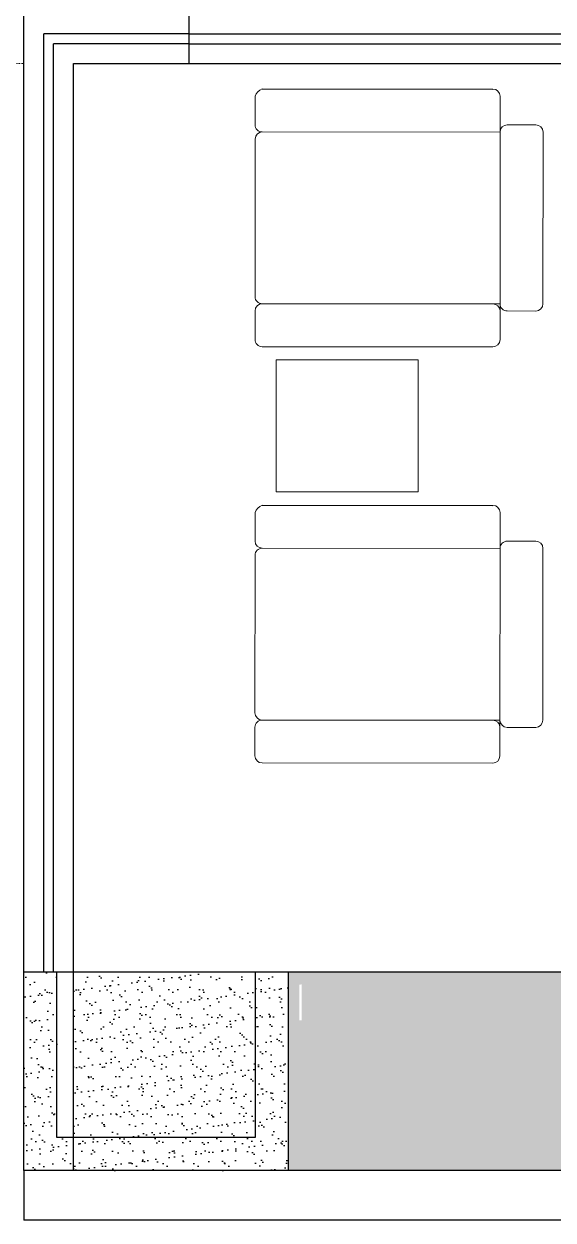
# Model space of a CAD drawing. Header units: inches. Extents: x 580771 to 672494, y 7715997 to 7829530.
# Drawn here: x 661385 to 661545.2, y 7725314.5 to 7725676.5 of the extents above; entities that cross this region are included whole.
import ezdxf

# ---------------------------------------------------------------- set-up
doc = ezdxf.new("R2010")
doc.units = ezdxf.units.IN
doc.header["$MEASUREMENT"] = 0
doc.linetypes.add('DASHDOTX2', pattern=[2, 1, -0.5, 0, -0.5])
for name, color, linetype in [('1-ARQ-2', 2, 'Continuous'), ('NIVEL', 2, 'Continuous'), ('P01', 1, 'Continuous'), ('P02', 2, 'Continuous'), ('parede', 6, 'Continuous'), ('PAVTO1-ESCADA', 1, 'Continuous'), ('PN010', 1, 'Continuous')]:
    doc.layers.add(name, color=color, linetype=linetype)
doc.layers.add('Hachura', color=1, linetype='Continuous', lineweight=9)
doc.layers.add('MURO', color=3, linetype='Continuous', lineweight=0)

msp = doc.modelspace()

# ---------------------------------------------------------------- hatches: boundary and pattern name
at = {"layer": 'PAVTO1-ESCADA'}
h = msp.add_hatch(dxfattribs=at)
h.set_pattern_fill('AR-SAND', color=256, scale=3, style=0)
h.set_pattern_definition([(37.5, (8552.2405, -39871.6606), (-0.1889800743, 5.780471307), [0, -4.56, 0, -5.1, 0, -4.875]), (7.5, (8552.2405, -39871.6606), (5.309330116, 8.466438196), [0, -2.46, 0, -4.11, 0, -1.575]), (327.5, (8548.5505, -39871.6606), (9.3424255853, 0.0169771606), [0, -1.5, 0, -5.4, 0, -7.05]), (317.5, (8548.5505, -39871.6606), (9.018379814, 2.633026695), [0, -0.75, 0, -3.54, 0, -4.05])])
h.paths.add_polyline_path([(661464.982, 7725389.483), (661454.982, 7725389.483), (661454.982, 7725339.483), (661399.982, 7725339.483), (661399.982, 7725329.483), (661464.982, 7725329.483)])
h.paths.add_polyline_path([(661454.982, 7725389.483), (661399.982, 7725389.483), (661399.982, 7725339.483), (661454.982, 7725339.483)])
h.paths.add_polyline_path([(661399.982, 7725339.483), (661394.982, 7725339.483), (661394.982, 7725389.483), (661384.982, 7725389.483), (661384.982, 7725329.483), (661399.982, 7725329.483)])
h.paths.add_polyline_path([(661382.601, 7725347.965), (661402.363, 7725347.965), (661402.363, 7725362.965), (661382.601, 7725362.965)], flags=9)
h = msp.add_hatch(dxfattribs=at)
h.set_pattern_fill('AR-SAND', color=256, scale=3, style=0)
h.set_pattern_definition([(37.5, (8687.788, -40571.6606), (-0.1889800743, 5.780471307), [0, -4.56, 0, -5.1, 0, -4.875]), (7.5, (8687.788, -40571.6606), (5.309330116, 8.466438196), [0, -2.46, 0, -4.11, 0, -1.575]), (327.5, (8684.098, -40571.6606), (9.3424255853, 0.0169771606), [0, -1.5, 0, -5.4, 0, -7.05]), (317.5, (8684.098, -40571.6606), (9.018379814, 2.633026695), [0, -0.75, 0, -3.54, 0, -4.05])])
h.paths.add_polyline_path([(661784.982, 7725389.483), (661464.982, 7725389.483), (661464.982, 7725329.483), (661784.982, 7725329.483)])
edge = h.paths.add_edge_path(flags=16)
edge.add_line((661674.514, 7725341.733), (661646.792, 7725341.733))
edge.add_line((661646.792, 7725341.733), (661646.792, 7725336.723))
edge.add_arc((661645.792, 7725335.605), 1.5, -90, 48.18969, ccw=False)
edge.add_line((661645.792, 7725334.105), (661643.455, 7725334.105))
edge.add_arc((661640.292, 7725335.605), 3.5, 135.58469, 334.62307, ccw=False)
edge.add_line((661637.792, 7725338.055), (661637.792, 7725341.327))
edge.add_arc((661639.063, 7725341.327), 1.27, 161.37658, 180, ccw=False)
edge.add_line((661637.859, 7725341.733), (661617.818, 7725341.733))
edge.add_line((661617.818, 7725341.733), (661617.818, 7725379.895))
edge.add_line((661617.818, 7725379.895), (661674.514, 7725379.895))
edge.add_line((661674.514, 7725379.895), (661674.514, 7725341.733))
edge = h.paths.add_edge_path(flags=0)
edge.add_arc((661645.792, 7725352.605), 1, 0.00012, 180, ccw=False)
edge.add_arc((661645.6, 7725352.23), 1.25, -17.45765, 17.45765, ccw=False)
edge.add_arc((661645.792, 7725352.605), 1.25, 323.1301, 576.8699)
edge.add_line((661644.792, 7725351.855), (661644.792, 7725352.605))
edge = h.paths.add_edge_path(flags=0)
edge.add_arc((661645.899, 7725360.516), 3, 0, 360)
edge = h.paths.add_edge_path(flags=0)
edge.add_arc((661640.292, 7725339.323), 3.523, 270, 286.32495, ccw=False)
edge.add_arc((661640.292, 7725339.323), 3.523, 253.67505, 270, ccw=False)
edge.add_arc((661640.039, 7725338.46), 2.624, 235.20938, 253.67505, ccw=False)
edge.add_line((661638.542, 7725336.305), (661638.542, 7725335.605))
edge.add_arc((661640.292, 7725335.605), 1.75, 180, 294.61998)
edge.add_arc((661640.292, 7725335.605), 1.75, 294.61998, 360)
edge.add_line((661642.042, 7725335.605), (661642.042, 7725336.305))
edge.add_arc((661640.545, 7725338.46), 2.624, 286.32495, 304.79062, ccw=False)
edge = h.paths.add_edge_path(flags=0)
edge.add_arc((661640.308, 7725342.604), 1.057, 244.85292, 269.17529, ccw=False)
edge.add_arc((661640.101, 7725342.181), 0.586, 210.36119, 245.60646, ccw=False)
edge.add_arc((661639.918, 7725342.086), 0.381, 137.99517, 211.79779, ccw=False)
edge.add_arc((661640.216, 7725341.81), 0.787, 106.32495, 137.58699, ccw=False)
edge.add_arc((661640.292, 7725341.551), 1.057, 90, 106.32495, ccw=False)
edge.add_arc((661640.345, 7725341.822), 0.787, 39.10973, 93.85411, ccw=False)
edge.add_arc((661640.667, 7725342.07), 0.381, -42.23014, 40.71162, ccw=False)
edge.add_arc((661640.368, 7725342.345), 0.787, 286.32495, 317.58699, ccw=False)
edge.add_arc((661640.292, 7725342.604), 1.057, 270, 286.32495, ccw=False)
h.paths.add_polyline_path([(661468.35, 7725374.969), (661469.099, 7725374.983), (661469.099, 7725385.783), (661468.35, 7725385.769)], flags=16)

# ---------------------------------------------------------------- linework, layer by layer
at = {"layer": '1-ARQ-2'}
msp.add_line((661784.982, 7725389.483), (661384.982, 7725389.483), dxfattribs=at)
for points in [[(661464.982, 7725389.483), (661464.982, 7725329.483), (661384.982, 7725329.483), (661384.982, 7725389.483)], [(661454.982, 7725389.483), (661454.982, 7725339.483), (661394.982, 7725339.483), (661394.982, 7725389.483)]]:
    msp.add_lwpolyline(points, dxfattribs=at)
at = {"layer": 'Hachura'}
for p, q in [((661454.984, 7725645.962), (661454.987, 7725654.628)), ((661529.154, 7725654.605), (661529.131, 7725580.939)), ((661531.318, 7725645.938), (661539.984, 7725645.935)), ((661454.983, 7725641.628), (661454.968, 7725593.962)), ((661529.15, 7725643.772), (661457.15, 7725643.794)), ((661542.15, 7725643.768), (661542.134, 7725591.768)), ((661529.134, 7725591.772), (661457.134, 7725591.794)), ((661454.964, 7725580.962), (661454.967, 7725589.628)), ((661539.967, 7725589.602), (661531.3, 7725589.605)), ((661526.963, 7725578.773), (661457.13, 7725578.794)), ((661454.969, 7725519.985), (661454.974, 7725528.651)), ((661529.141, 7725528.605), (661529.095, 7725454.939)), ((661531.302, 7725519.937), (661539.969, 7725519.932)), ((661454.966, 7725515.651), (661454.937, 7725467.985)), ((661529.134, 7725517.772), (661457.134, 7725517.817)), ((661542.134, 7725517.764), (661542.102, 7725465.764)), ((661529.102, 7725465.772), (661457.102, 7725465.817)), ((661454.929, 7725454.985), (661454.934, 7725463.651)), ((661539.934, 7725463.599), (661531.267, 7725463.604)), ((661526.927, 7725452.773), (661457.094, 7725452.817))]:
    msp.add_line(p, q, dxfattribs=at)
msp.add_lwpolyline([(661461.317, 7725574.828), (661504.342, 7725574.828), (661504.342, 7725534.918), (661461.317, 7725534.918)], close=True, dxfattribs=at)
for centre, radius, start, end in [((661458.506, 7725653.274), 3.771, 111.00795, 158.95658), ((661526.987, 7725654.606), 2.167, 359.98227, 89.98227), ((661457.151, 7725645.961), 2.167, 179.98227, 269.98227), ((661457.151, 7725645.961), 2.167, 179.98227, 269.98227), ((661531.317, 7725643.771), 2.167, 89.98227, 179.98227), ((661539.984, 7725643.769), 2.167, 359.98227, 89.98227), ((661457.15, 7725641.628), 2.167, 89.98227, 179.98227), ((661457.133, 7725589.628), 2.167, 89.98227, 179.98227), ((661457.135, 7725593.961), 2.167, 179.98227, 269.98227), ((661526.967, 7725589.606), 2.167, 359.98227, 89.98227), ((661531.301, 7725591.771), 2.167, 179.98227, 269.98227), ((661539.967, 7725591.769), 2.167, 269.98227, 359.98227), ((661457.131, 7725580.961), 2.167, 179.98227, 269.98227), ((661526.964, 7725580.939), 2.167, 269.98227, 359.98227), ((661458.493, 7725527.296), 3.771, 110.99022, 158.93885), ((661526.974, 7725528.607), 2.167, 359.96454, 89.96454), ((661457.135, 7725519.983), 2.167, 179.96454, 269.96454), ((661457.135, 7725519.983), 2.167, 179.96454, 269.96454), ((661531.301, 7725517.771), 2.167, 89.96454, 179.96454), ((661539.967, 7725517.765), 2.167, 359.96454, 89.96454), ((661457.133, 7725515.65), 2.167, 89.96454, 179.96454), ((661457.103, 7725467.983), 2.167, 179.96454, 269.96454), ((661457.101, 7725463.65), 2.167, 89.96454, 179.96454), ((661526.934, 7725463.607), 2.167, 359.96454, 89.96454), ((661531.269, 7725465.771), 2.167, 179.96454, 269.96454), ((661539.935, 7725465.765), 2.167, 269.96454, 359.96454), ((661457.095, 7725454.983), 2.167, 179.96454, 269.96454), ((661526.929, 7725454.94), 2.167, 269.96454, 359.96454)]:
    msp.add_arc(centre, radius, start, end, dxfattribs=at)
at = {"layer": 'MURO', "color": 3, "linetype": 'DASHDOTX2', "ltscale": 0.5}
msp.add_line((661384.982, 7725664.483), (660856.432, 7725664.483), dxfattribs=at)
at = {"layer": 'NIVEL'}
for p, q in [((661434.982, 7725673.483), (661884.982, 7725673.483)), ((661434.982, 7725670.483), (661884.982, 7725670.483)), ((661434.982, 7725664.483), (661884.982, 7725664.483))]:
    msp.add_line(p, q, dxfattribs=at)
at = {"layer": 'P01'}
for p, q in [((661384.982, 7725329.483), (661384.982, 7725679.483)), ((661399.982, 7725329.483), (661399.982, 7725664.483)), ((661399.982, 7725664.483), (661434.982, 7725664.483))]:
    msp.add_line(p, q, dxfattribs=at)
at = {"layer": 'P02'}
for p, q in [((661434.982, 7725664.483), (661434.982, 7726014.483)), ((661390.982, 7725389.483), (661390.982, 7725673.483)), ((661434.982, 7725673.483), (661390.982, 7725673.483)), ((661393.982, 7725389.483), (661393.982, 7725670.483)), ((661434.982, 7725670.483), (661393.982, 7725670.483))]:
    msp.add_line(p, q, dxfattribs=at)
at = {"layer": 'parede'}
for p, q in [((664544.982, 7725329.483), (661384.982, 7725329.483)), ((661384.982, 7725329.483), (661384.982, 7725314.483)), ((664559.982, 7725314.483), (661384.982, 7725314.483))]:
    msp.add_line(p, q, dxfattribs=at)
at = {"layer": 'PN010'}
for p, q in [((661457.154, 7725656.794), (661526.988, 7725656.773)), ((661457.142, 7725530.817), (661526.976, 7725530.773))]:
    msp.add_line(p, q, dxfattribs=at)

doc.saveas('drawing.dxf')
